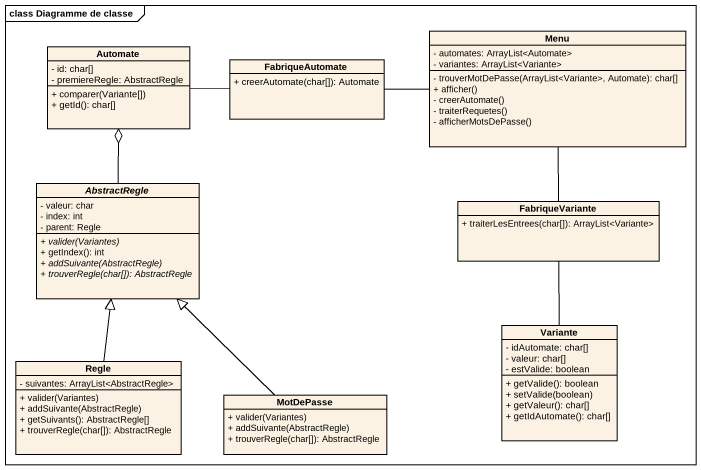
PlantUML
@startuml
mainframe class Diagramme de classe
hide circle
hide empty members
skinparam classAttributeIconSize 0
class Automate {
  - id: char[]
  - premiereRegle: AbstractRegle
  + comparer(Variante[])
  + getId(): char[]
}
class Menu {
  - automates: ArrayList<Automate>
  - variantes: ArrayList<Variante>
  - trouverMotDePasse(ArrayList<Variante>, Automate): char[]
  + afficher()
  - creerAutomate()
  - traiterRequetes()
  - afficherMotsDePasse()
}
class FabriqueAutomate {
  + creerAutomate(char[]): Automate
}
abstract class AbstractRegle {
  - valeur: char
  - index: int
  - parent: Regle
  {abstract} + valider(Variantes)
  + getIndex(): int
  {abstract} + addSuivante(AbstractRegle)
  {abstract} + trouverRegle(char[]): AbstractRegle
}
class FabriqueVariante {
  + traiterLesEntrees(char[]): ArrayList<Variante>
}
class Variante {
  - idAutomate: char[]
  - valeur: char[]
  - estValide: boolean
  + getValide(): boolean
  + setValide(boolean)
  + getValeur(): char[]
  + getIdAutomate(): char[]
}
class Regle {
  - suivantes: ArrayList<AbstractRegle>
  + valider(Variantes)
  + addSuivante(AbstractRegle)
  + getSuivants(): AbstractRegle[]
  + trouverRegle(char[]): AbstractRegle
}
class MotDePasse {
  + valider(Variantes)
  + addSuivante(AbstractRegle)
  + trouverRegle(char[]): AbstractRegle
}
Menu -left- FabriqueAutomate
FabriqueAutomate -left- Automate
AbstractRegle -up-o Automate
FabriqueVariante -up- Menu
Variante -up- FabriqueVariante
Regle -up-|> AbstractRegle
MotDePasse -up-|> AbstractRegle
@enduml
